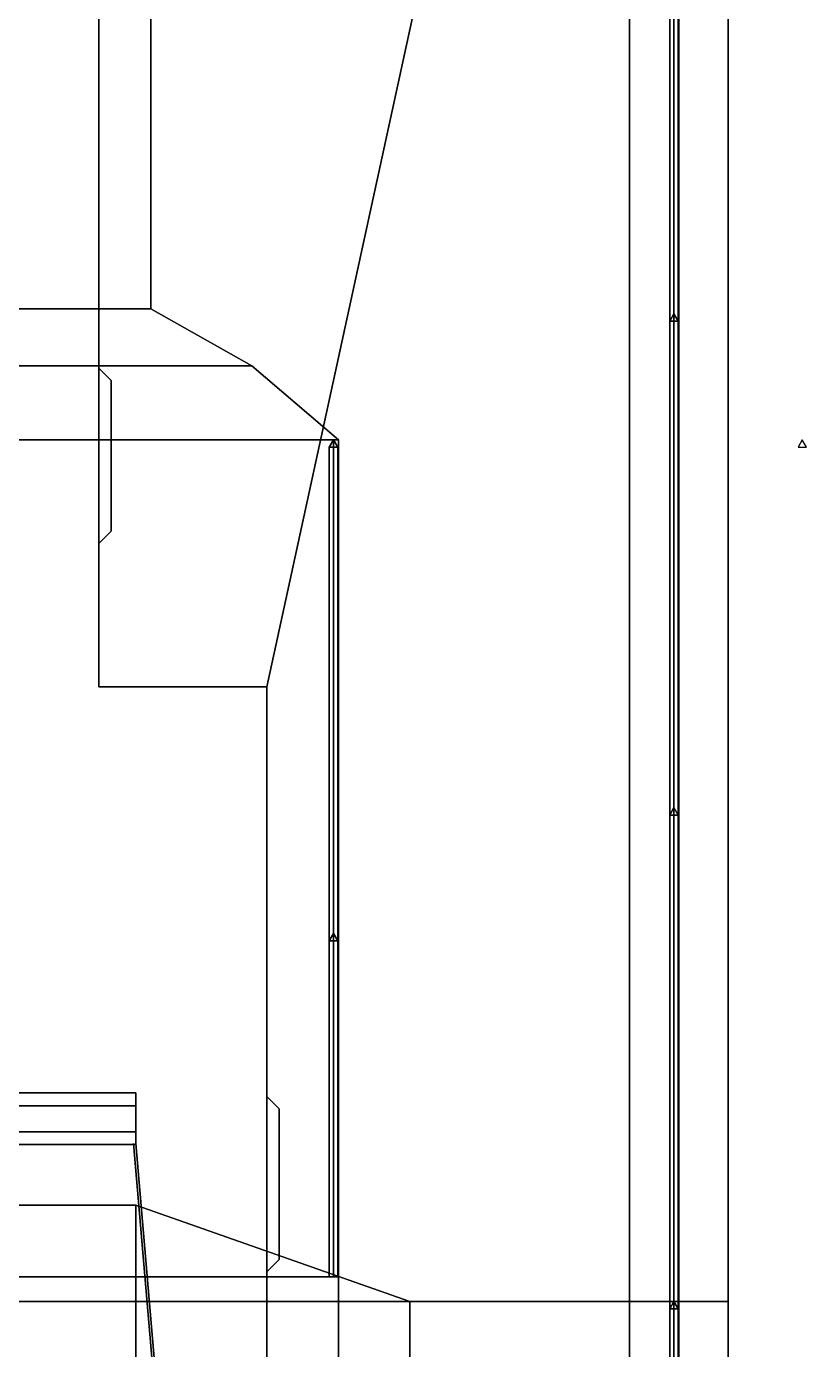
# Model space of a CAD drawing. Header units: millimetres. Extents: x -5.1 to 5.1, y -27.1 to 35.2.
# Drawn here: x 1.31 to 4.47, y 10.93 to 16.29 of the extents above; entities that cross this region are included whole.
import ezdxf

# ---------------------------------------------------------------- set-up
doc = ezdxf.new("R2010")
doc.units = ezdxf.units.MM
for name, color, linetype in [('cables', 6, 'Continuous'), ('railings', 6, 'Continuous'), ('superstructure', 3, 'Continuous')]:
    doc.layers.add(name, color=color, linetype=linetype)

msp = doc.modelspace()

# ---------------------------------------------------------------- linework, layer by layer
for points in [[(-3.75, 11.13, -1.36), (-3.75, 21.29, -1.36), (3.75, 21.29, -1.36), (3.75, 11.13, -1.36)], [(2.28, 13.62, 0.9145), (3.95, 21.29, 0.99), (1.6, 19.57, 0.9731), (1.6, 13.62, 0.9145)], [(3.95, 11.13, 0.89), (3.95, 21.29, 0.99), (2.28, 13.62, 0.9145), (2.28, 11.13, 0.89)], [(3.75, 11.13, -1.36), (3.75, 21.29, -1.36), (3.95, 21.29, -1.15), (3.95, 11.13, -1.15)], [(3.95, 11.13, -1.15), (3.95, 21.29, -1.15), (3.95, 21.29), (3.95, 11.13)], [(3.95, 11.13), (3.95, 21.29), (3.95, 20.73, 0.25), (3.95, 11.13, 0.25)], [(3.95, 11.13, 0.5), (3.95, 20.73, 0.5), (3.95, 21.29, 0.99), (3.95, 11.13, 0.89)], [(3.95, 11.13, 0.25), (3.95, 20.73, 0.25), (4.15, 20.73, 0.25), (4.15, 11.13, 0.25)], [(4.15, 11.13, 0.5), (4.15, 20.73, 0.5), (3.95, 20.73, 0.5), (3.95, 11.13, 0.5)], [(4.15, 20.73, 0.25), (4.15, 20.73, 0.5), (4.15, 11.13, 0.5), (4.15, 11.13, 0.25)], [(1.65, 14.86, 2.59), (1.65, 14.86, 1.01), (1.6, 14.91, 0.97), (1.6, 14.91, 2.64)], [(1.6, 14.2, 0.97), (1.6, 14.91, 0.97), (1.65, 14.86, 1.01), (1.65, 14.25, 1.01)], [(1.65, 14.25, 2.59), (1.65, 14.86, 2.59), (1.6, 14.91, 2.64), (1.6, 14.2, 2.64)], [(1.65, 14.25, 1.01), (1.65, 14.86, 1.01), (1.65, 14.86, 2.59), (1.65, 14.25, 2.59)], [(1.6, 14.2, 2.64), (1.6, 14.2, 0.97), (1.65, 14.25, 1.01), (1.65, 14.25, 2.59)], [(1.75, 11.9225, 16.0059), (1.75, 11.975, 15.915), (-1.75, 11.975, 15.915), (-1.75, 11.9225, 16.0059)], [(1.75, 11.975, 15.915), (1.75, 11.9225, 15.8241), (-1.75, 11.9225, 15.8241), (-1.75, 11.975, 15.915)], [(1.75, 11.8175, 15.8241), (1.75, 11.9225, 15.8241), (1.75, 11.975, 15.915), (1.75, 11.765, 15.915)], [(1.75, 11.765, 15.915), (1.75, 11.975, 15.915), (1.75, 11.9225, 16.0059), (1.75, 11.8175, 16.0059)], [(2.33, 11.91, 2.59), (2.33, 11.91, 1.01), (2.28, 11.96, 0.97), (2.28, 11.96, 2.64)], [(2.28, 11.25, 0.97), (2.28, 11.96, 0.97), (2.33, 11.91, 1.01), (2.33, 11.3, 1.01)], [(2.33, 11.3, 2.59), (2.33, 11.91, 2.59), (2.28, 11.96, 2.64), (2.28, 11.25, 2.64)], [(1.75, 11.8175, 16.0059), (1.75, 11.9225, 16.0059), (-1.75, 11.9225, 16.0059), (-1.75, 11.8175, 16.0059)], [(1.75, 11.9225, 15.8241), (1.75, 11.8175, 15.8241), (-1.75, 11.8175, 15.8241), (-1.75, 11.9225, 15.8241)], [(2.33, 11.3, 1.01), (2.33, 11.91, 1.01), (2.33, 11.91, 2.59), (2.33, 11.3, 2.59)], [(1.75, 11.765, 15.915), (1.75, 11.8175, 16.0059), (-1.75, 11.8175, 16.0059), (-1.75, 11.765, 15.915)], [(1.75, 11.8175, 15.8241), (1.75, 11.765, 15.915), (-1.75, 11.765, 15.915), (-1.75, 11.8175, 15.8241)], [(2.28, 11.25, 2.64), (2.28, 11.25, 0.97), (2.33, 11.3, 1.01), (2.33, 11.3, 2.59)], [(-3.75, 0, -1.36), (-3.75, 11.13, -1.36), (3.75, 11.13, -1.36), (3.75, 0, -1.36)], [(3.95, 0, 0.89), (3.95, 11.13, 0.89), (2.28, 11.13, 0.89), (2.28, 2.44, 0.89)], [(3.75, 0, -1.36), (3.75, 11.13, -1.36), (3.95, 11.13, -1.15), (3.95, 0, -1.15)], [(3.95, 0, -1.15), (3.95, 11.13, -1.15), (3.95, 11.13), (3.95, 0)], [(3.95, 0), (3.95, 11.13), (3.95, 11.13, 0.25), (3.95, 0, 0.25)], [(3.95, 0, 0.25), (3.95, 11.13, 0.25), (4.15, 11.13, 0.25), (4.15, 0, 0.25)], [(4.15, 0, 0.5), (4.15, 11.13, 0.5), (3.95, 11.13, 0.5), (3.95, 0, 0.5)], [(3.95, 0, 0.5), (3.95, 11.13, 0.5), (3.95, 11.13, 0.89), (3.95, 0, 0.89)], [(4.15, 11.13, 0.25), (4.15, 11.13, 0.5), (4.15, 0, 0.5), (4.15, 0, 0.25)]]:
    msp.add_3dface(points)
at = {"layer": 'cables'}
for points in [[(3.495, -8.705, 14.86), (1.74, 11.77, 15.905), (1.74, 11.77, 15.925), (3.495, -8.705, 14.88)], [(3.5, -8.705, 14.88), (1.75, 11.77, 15.925), (1.75, 11.77, 15.905), (3.5, -8.705, 14.86)]]:
    msp.add_3dface(points, dxfattribs=at)
at = {"layer": 'railings'}
for points in [[(3.9127, 11.13, 1.89), (3.9473, 11.13, 1.89), (3.9473, 21.29, 1.98), (3.9127, 21.29, 1.98)], [(3.93, 11.13, 1.86), (3.9127, 11.13, 1.89), (3.9127, 21.29, 1.98), (3.93, 21.29, 1.95)], [(3.9473, 11.13, 1.89), (3.93, 11.13, 1.86), (3.93, 21.29, 1.95), (3.9473, 21.29, 1.98)], [(3.93, 15.13, 0.92), (3.9127, 15.1, 0.92), (3.9127, 15.1, 1.92), (3.93, 15.13, 1.89)], [(3.9473, 15.1, 0.92), (3.93, 15.13, 0.92), (3.93, 15.13, 1.89), (3.9473, 15.1, 1.92)], [(3.9127, 15.1, 0.92), (3.9473, 15.1, 0.92), (3.9473, 15.1, 1.92), (3.9127, 15.1, 1.92)], [(2.55, 14.62, 3.07), (2.5327, 14.59, 3.07), (2.5327, 14.59, 4.07), (2.55, 14.62, 4.04)], [(2.55, 11.23, 4.04), (2.5327, 11.23, 4.07), (2.5327, 14.59, 4.07), (2.55, 14.62, 4.04)], [(2.55, 11.23, 3.55), (2.5327, 11.23, 3.58), (2.5327, 14.59, 3.58), (2.55, 14.62, 3.55)], [(2.5673, 14.59, 4.07), (2.55, 14.62, 4.04), (2.5327, 14.59, 4.07)], [(2.5327, 14.59, 3.07), (2.5673, 14.59, 3.07), (2.5673, 14.59, 4.07), (2.5327, 14.59, 4.07)], [(2.5327, 11.23, 4.07), (2.5673, 11.23, 4.07), (2.5673, 14.59, 4.07), (2.5327, 14.59, 4.07)], [(2.5327, 11.23, 3.58), (2.5673, 11.23, 3.58), (2.5673, 14.59, 3.58), (2.5327, 14.59, 3.58)], [(2.5673, 14.59, 3.07), (2.55, 14.62, 3.07), (2.55, 14.62, 4.04), (2.5673, 14.59, 4.07)], [(2.5673, 11.23, 4.07), (2.55, 11.23, 4.04), (2.55, 14.62, 4.04), (2.5673, 14.59, 4.07)], [(2.5673, 11.23, 3.58), (2.55, 11.23, 3.55), (2.55, 14.62, 3.55), (2.5673, 14.59, 3.58)], [(4.4673, 14.59, 1.5), (4.45, 14.62, 1.47), (4.4327, 14.59, 1.5)], [(3.93, 13.13, 0.9), (3.9127, 13.1, 0.9), (3.9127, 13.1, 1.9), (3.93, 13.13, 1.87)], [(3.9127, 13.1, 0.9), (3.9473, 13.1, 0.9), (3.9473, 13.1, 1.9), (3.9127, 13.1, 1.9)], [(3.9473, 13.1, 0.9), (3.93, 13.13, 0.9), (3.93, 13.13, 1.87), (3.9473, 13.1, 1.9)], [(2.55, 12.62, 3.07), (2.5327, 12.59, 3.07), (2.5327, 12.59, 4.07), (2.55, 12.62, 4.04)], [(2.5673, 12.59, 3.07), (2.55, 12.62, 3.07), (2.55, 12.62, 4.04), (2.5673, 12.59, 4.07)], [(2.5327, 12.59, 3.07), (2.5673, 12.59, 3.07), (2.5673, 12.59, 4.07), (2.5327, 12.59, 4.07)], [(3.93, -0.87, 1.86), (3.9127, -0.9, 1.89), (3.9127, 11.13, 1.89), (3.93, 11.13, 1.86)], [(3.9127, -0.9, 1.89), (3.9473, -0.9, 1.89), (3.9473, 11.13, 1.89), (3.9127, 11.13, 1.89)], [(3.93, 11.13, 0.89), (3.9127, 11.1, 0.89), (3.9127, 11.1, 1.89), (3.93, 11.13, 1.86)], [(3.9127, 11.1, 0.89), (3.9473, 11.1, 0.89), (3.9473, 11.1, 1.89), (3.9127, 11.1, 1.89)], [(3.9473, -0.9, 1.89), (3.93, -0.87, 1.86), (3.93, 11.13, 1.86), (3.9473, 11.13, 1.89)], [(3.9473, 11.1, 0.89), (3.93, 11.13, 0.89), (3.93, 11.13, 1.86), (3.9473, 11.1, 1.89)]]:
    msp.add_3dface(points, dxfattribs=at)
at = {"layer": 'superstructure'}
for points in [[(-1.81, 19.57, 3.07), (-1.81, 15.15, 3.07), (1.81, 15.15, 3.07), (1.81, 19.57, 3.07)], [(1.6, 14.2, 0.97), (1.6, 13.62, 0.9145), (1.6, 19.57, 0.9731), (1.6, 18.37, 0.97)], [(1.6, 13.62, 2.75), (1.6, 14.2, 2.64), (1.6, 18.37, 2.64), (1.6, 19.57, 2.75)], [(1.81, 15.15, 3.07), (1.81, 15.15, 2.75), (1.81, 19.57, 2.75), (1.81, 19.57, 3.07)], [(1.6, 14.91, 2.64), (1.6, 14.91, 0.97), (1.6, 16.52, 0.97), (1.6, 16.52, 2.64)], [(-1.81, 15.15, 3.07), (-2.22, 14.92, 3.07), (2.22, 14.92, 3.07), (1.81, 15.15, 3.07)], [(2.22, 14.92, 3.07), (2.22, 14.92, 2.75), (1.81, 15.15, 2.75), (1.81, 15.15, 3.07)], [(2.57, 14.62, 3.07), (2.22, 14.92, 3.07), (-2.22, 14.92, 3.07), (-2.57, 14.62, 3.07)], [(2.57, 14.62, 2.75), (2.22, 14.92, 2.75), (2.22, 14.92, 3.07), (2.57, 14.62, 3.07)], [(-2.57, 14.62, 3.07), (-2.57, 11.23, 3.07), (2.57, 11.23, 3.07), (2.57, 14.62, 3.07)], [(2.57, 11.23, 3.07), (2.57, 11.23, 2.75), (2.57, 14.62, 2.75), (2.57, 14.62, 3.07)], [(1.6, 13.62, 2.75), (1.6, 13.62, 0.9145), (1.6, 14.2, 0.97), (1.6, 14.2, 2.64)], [(2.28, 13.62, 2.75), (2.28, 13.62, 0.9145), (1.6, 13.62, 0.9145), (1.6, 13.62, 2.75)], [(2.28, 11.25, 0.97), (2.28, 11.13, 0.89), (2.28, 13.62, 0.9145), (2.28, 11.96, 0.97)], [(2.28, 11.96, 2.64), (2.28, 11.96, 0.97), (2.28, 13.62, 0.9145), (2.28, 13.62, 2.75)], [(2.28, 11.13, 2.75), (2.28, 11.25, 2.64), (2.28, 11.96, 2.64), (2.28, 13.62, 2.75)], [(1.75, 11.52, 5.12), (1.75, 11.52, 4.8), (-1.75, 11.52, 4.8), (-1.75, 11.52, 5.12)], [(-1.75, 11.52, 5.12), (0, 11.52, 5.39), (0, 11.52, 5.39), (1.75, 11.52, 5.12)], [(0, 11.52, 5.39), (0, -10.52, 5.39), (1.75, -10.52, 5.12), (1.75, 11.52, 5.12)], [(2.86, 11.13, 4.96), (2.86, 11.13, 4.8), (1.75, 11.52, 4.8), (1.75, 11.52, 5.12)], [(1.75, -10.52, 5.12), (2.86, -10.52, 4.96), (2.86, 11.13, 4.96), (1.75, 11.52, 5.12)], [(2.57, 11.23, 4.8), (2.57, 11.23, 2.75), (-2.57, 11.23, 2.75), (-2.57, 11.23, 4.8)], [(2.28, 11.13, 2.75), (2.28, 11.13, 0.89), (2.28, 11.25, 0.97), (2.28, 11.25, 2.64)], [(2.57, 10.77, 4.8), (2.57, 10.77, 3.56), (2.57, 11.23, 2.75), (2.57, 11.23, 4.8)], [(2.57, 7.21, 3.56), (2.57, 7.21, 2.98), (2.57, 11.23, 2.75), (2.57, 10.77, 3.56)], [(2.57, -0.43, 2.98), (2.57, -9.66, 2.75), (2.57, 11.23, 2.75), (2.57, 7.21, 2.98)], [(2.28, 8.86, 0.97), (2.28, 8.35, 0.89), (2.28, 11.13, 0.89), (2.28, 10.76, 0.97)], [(2.28, 8.35, 2.75), (2.28, 8.86, 2.64), (2.28, 10.76, 2.64), (2.28, 11.13, 2.75)], [(2.28, 10.76, 2.64), (2.28, 10.76, 0.97), (2.28, 11.13, 0.89), (2.28, 11.13, 2.75)], [(2.86, -10.52, 4.96), (2.86, -10.52, 4.8), (2.86, 11.13, 4.8), (2.86, 11.13, 4.96)]]:
    msp.add_3dface(points, dxfattribs=at)

doc.saveas('drawing.dxf')
